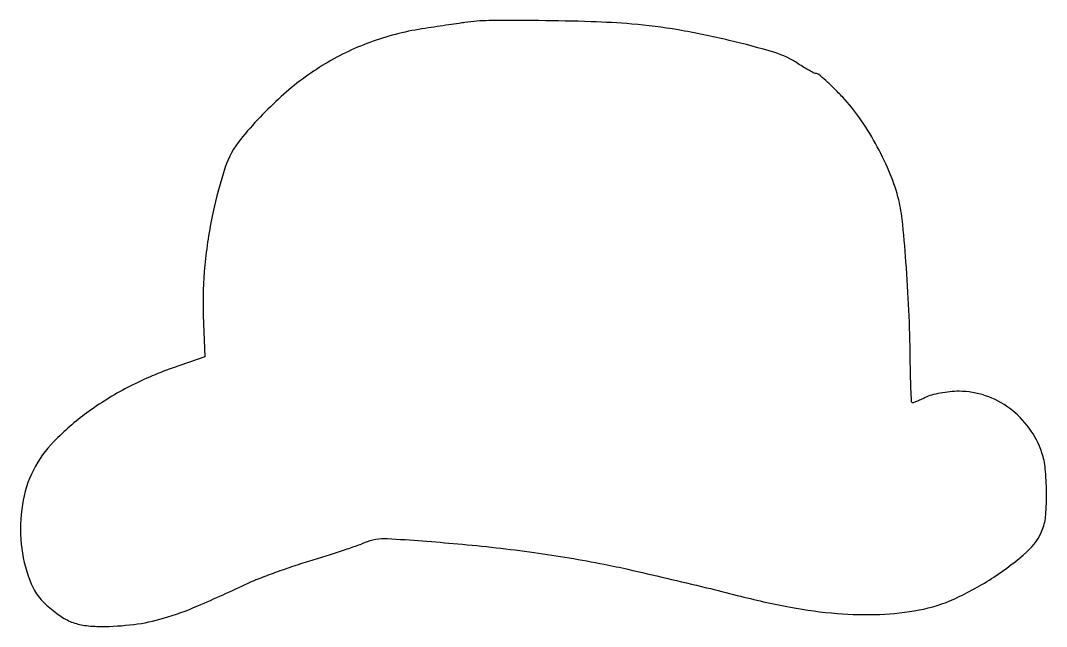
# Model space of a CAD drawing. Extents: x 0 to 249, y 0 to 147.
import ezdxf

# ---------------------------------------------------------------- set-up
doc = ezdxf.new("R2010")
doc.units = 0

msp = doc.modelspace()

# ---------------------------------------------------------------- linework, layer by layer
msp.add_lwpolyline([(108, 146.360665, 0.000079), (106.599878, 146.154918, 0.000016), (104.136114, 145.792388, 0.000017), (101.275023, 145.371198, 0.000016), (98.356985, 144.941425, 0.048529), (85.746982, 141.812137, 0.050484), (74.153043, 136.3382, 0.048408), (63.487585, 128.418274, 0.038659), (53.637518, 118.013982, 0.089873), (49.952133, 111.29186, 0.028333), (46.932826, 100.19167, 0.028), (44.981668, 87.533825, 0.032986), (44.605773, 75.415811), (44.958235, 65.331622), (37.072073, 62.586367, 0.036629), (26.25714, 57.908794, 0.037966), (16.376574, 51.75079, 0.040952), (8.415133, 44.836922, 0.076354), (3.453128, 37.907502, 0.079411), (0.763938, 29.527806, 0.062409), (0.502363, 19.980244, 0.065524), (2.53916, 11.207298, 0.119531), (6.648305, 5.161102, 0.031224), (9.827423, 2.624183, 0.059229), (12.709056, 1.076885, 0.060255), (15.83939, 0.263942, 0.033443), (19.781157, 0, 0.030963), (27.791079, 0.496497, 0.040578), (34.966667, 1.987873, 0.030007), (43.291486, 4.989271, 0.009154), (55.5, 10.504851, -0.01833), (58.121281, 11.631653, -0.005782), (62.115625, 13.124957, -0.005766), (66.613319, 14.689045, -0.006367), (71, 16.096188, 0.0025), (75.183167, 17.402458, 0.003088), (79.067987, 18.663385, 0.002545), (82.318382, 19.759016, 0.022722), (83.720806, 20.312087, -0.121094), (89.242539, 21.317235, -0.007209), (106.27904, 20.030779, -0.011631), (124.812223, 17.926682, -0.014793), (141.787792, 15.084442, -0.006906), (147.540575, 13.862567, -0.001723), (156.905391, 11.703958, -0.00185), (166.589196, 9.398807, -0.004026), (174, 7.542438, 0.017253), (186.888547, 4.673918, 0.026077), (198.28119, 3.157225, 0.02951), (208.570354, 2.938987, 0.0363), (218.11351, 3.996498, 0.06233), (226.744074, 6.736669, 0.036917), (236.206453, 11.976594, 0.036368), (244.269417, 18.134536, 0.121224), (248.028872, 23.575939, 0.073086), (248.789977, 27.02142, 0.02013), (248.963821, 32.584277, 0.020781), (248.678337, 38.22476, 0.057803), (247.861897, 42.100777, 0.076704), (244.790979, 48.054727, 0.07574), (240.056876, 52.835524, 0.076972), (234.188751, 55.93147, 0.08344), (227.82193, 56.993839, 0.02459), (225.571766, 56.880498, 0.020775), (223.2118, 56.545419, 0.021284), (221.082964, 56.05785, 0.053298), (219.601219, 55.475954, -0.012278), (218.467258, 54.919566, -0.019043), (217.460609, 54.501644, -0.013914), (216.633176, 54.220445, -0.27815), (216.384665, 54.282002, -0.187236), (216.253753, 54.578961, -0.001146), (216.125594, 57.576149, -0.004477), (216.017087, 61.021023, -0.002812), (215.948954, 65.049887, 0.008336), (215.625562, 76.61409, 0.00784), (214.913859, 88.40047, 0.007033), (213.9833, 98.705637, 0.040358), (212.976376, 104.092355, 0.034645), (210.78197, 110.401424, 0.02551), (207.528991, 117.050521, 0.025684), (203.656065, 123.264246, 0.037733), (199.589918, 128.25, 0.007888), (197.430471, 130.453253, 0.01165), (195.461658, 132.310937, 0.006999), (193.769991, 133.791858, 0.178116), (193.204242, 134, -0.111173), (192.661974, 134.122079, -0.012404), (191.524185, 134.696717, -0.014594), (190.190098, 135.463524, -0.011345), (188.784045, 136.371804, 0.076271), (183.136726, 139.057992, 0.014327), (172.055766, 142.042402, 0.016037), (159.703246, 144.576759, 0.022293), (148.5, 145.9926, 0.012163), (138.626328, 146.554106, 0.005849), (125.946065, 146.817702, 0.004705), (113.816985, 146.813791, 0.034017)], format="xyb", close=True)

doc.saveas('drawing.dxf')
